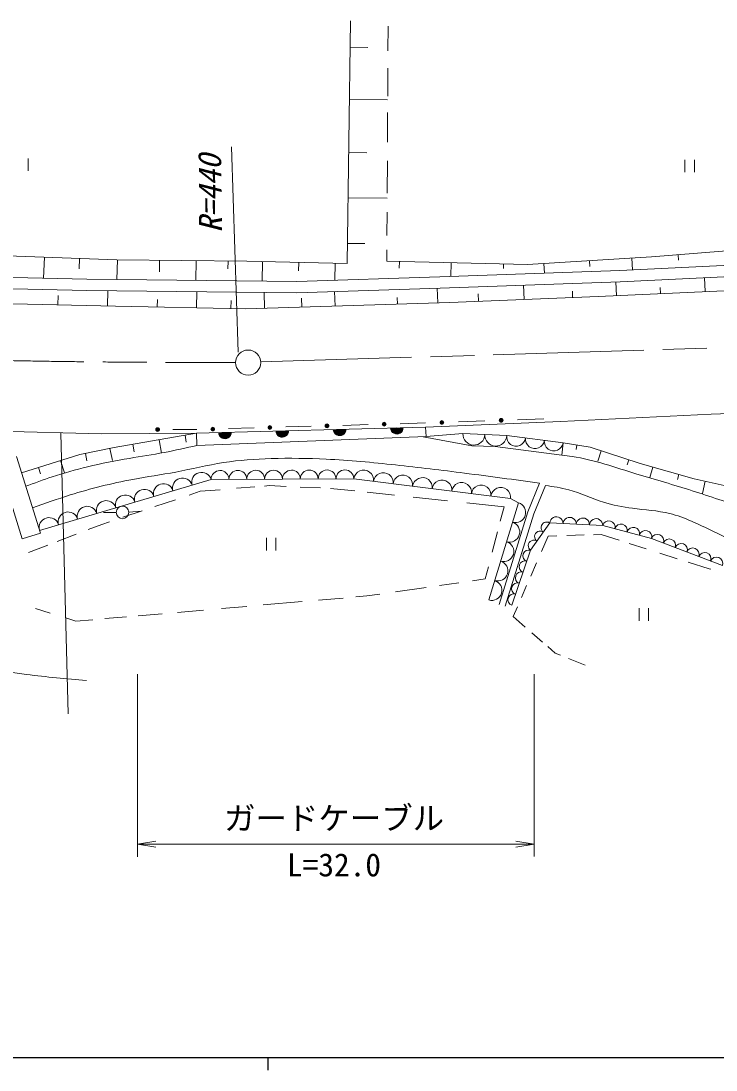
# Model space of a CAD drawing. Units: millimetres, scale not verified. Extents: x 40000 to 680000, y 20000 to 380000.
# Drawn here: x 248351 to 303649, y 204000 to 287429 of the extents above; entities that cross this region are included whole.
import ezdxf
from ezdxf.enums import TextEntityAlignment as Align

# ---------------------------------------------------------------- set-up
doc = ezdxf.new("R2010")
doc.units = ezdxf.units.MM
doc.header["$LTSCALE"] = 1000
doc.linetypes.add('CHAIN', pattern=[18.5, 12, -1.5, 3.5, -1.5])
for name, color, linetype, lineweight in [('M-BGD', 7, 'Continuous', 13), ('M-BMK', 2, 'CHAIN', 13), ('M-BMK-SRVR', 3, 'Continuous', 13), ('M-STR-HTXT', 7, 'Continuous', 13), ('M-TTL-BAND', 7, 'Continuous', 25), ('M-TTL-TXT', 7, 'Continuous', 13)]:
    doc.layers.add(name, color=color, linetype=linetype, lineweight=lineweight)
doc.styles.add('ＭＳ ゴシック', font='')
doc.styles.get('ＭＳ ゴシック').set_extended_font_data('MS Gothic')

# ---------------------------------------------------------------- blocks, each defined once
blk = doc.blocks.new('open_arrow')
at = {"color": 0, "linetype": 'Continuous', "lineweight": -2}
blk.add_lwpolyline([(7.5, 1.25), (0, 0), (7.5, -1.25)], dxfattribs=at)

msp = doc.modelspace()

# ---------------------------------------------------------------- linework, layer by layer
at = {"layer": 'M-BGD'}
for p, q in [((274304, 268146), (274557, 287429)), ((277544, 285048), (277554, 287024)), ((275946, 285329), (274530, 285347)), ((277526, 281462), (277537, 283670)), ((277524, 281171), (274475, 281211)), ((277507, 277784), (277519, 280152)), ((248912, 276504), (248913, 275504)), ((275874, 276942), (274420, 276961)), ((277487, 273739), (277500, 276313)), ((301175, 275398), (301175, 276398)), ((301925, 276399), (301925, 275399)), ((277485, 273335), (274372, 273376)), ((277469, 270359), (277479, 272221)), ((275709, 269726), (274325, 269744)), ((309284, 269524), (298515, 268661)), ((246016, 268789), (255987, 268443)), ((250152, 266971), (250210, 268644)), ((277459, 268328), (277464, 269233)), ((298515, 268661), (288657, 268066)), ((300666, 268412), (300632, 268830)), ((252983, 267716), (253012, 268546)), ((255972, 266874), (256027, 268442)), ((255987, 268443), (266309, 268317)), ((259361, 267480), (259372, 268402)), ((262269, 266803), (262288, 268366)), ((264821, 267722), (264829, 268335)), ((266309, 268317), (274304, 268146)), ((267530, 266744), (267563, 268290)), ((270442, 267566), (270456, 268228)), ((273312, 266809), (273341, 268166)), ((288657, 268066), (277459, 268328)), ((278453, 267769), (278466, 268304)), ((282557, 267106), (282582, 268208)), ((286738, 267735), (286746, 268111)), ((289998, 267376), (289952, 268144)), ((293597, 267906), (293570, 268362)), ((295987, 267594), (305337, 268033)), ((296994, 267641), (296938, 268566)), ((244196, 267093), (253593, 266901)), ((270296, 266713), (281674, 267073)), ((281674, 267073), (295987, 267594)), ((296024, 266694), (305373, 267133)), ((302722, 267009), (302773, 265905)), ((244151, 266193), (253579, 266001)), ((253593, 266901), (270296, 266713)), ((270305, 265813), (281705, 266174)), ((281472, 266167), (281508, 265019)), ((281705, 266174), (296024, 266694)), ((288344, 266415), (288389, 265284)), ((295674, 266682), (295724, 265583)), ((299203, 266236), (299226, 265743)), ((251310, 265602), (251292, 264847)), ((253579, 266001), (270305, 265813)), ((255257, 265982), (255228, 264752)), ((262354, 265902), (262328, 264611)), ((267693, 265842), (267733, 264582)), ((270682, 265374), (270704, 264676)), ((273308, 265908), (273344, 264760)), ((278290, 265430), (278306, 264918)), ((282483, 265050), (294277, 265517)), ((284731, 265726), (284754, 265140)), ((292218, 265939), (292238, 265437)), ((294277, 265517), (306024, 266053)), ((242795, 265052), (255879, 264737)), ((255879, 264737), (266244, 264535)), ((259203, 265288), (259191, 264672)), ((265062, 265211), (265049, 264558)), ((266244, 264535), (282483, 265050)), ((291290, 255575), (303252, 256165)), ((303252, 256165), (317982, 256696)), ((275986, 255329), (273965, 255270)), ((280532, 255460), (278511, 255401)), ((280536, 255138), (291290, 255575)), ((285246, 255621), (283151, 255549)), ((289961, 255782), (287865, 255710)), ((243709, 254866), (254778, 254606)), ((251527, 254656), (252093, 232326)), ((254778, 254606), (262305, 254641)), ((255761, 253509), (262305, 254641)), ((262347, 254935), (260428, 254934)), ((261497, 253929), (261401, 254484)), ((280536, 255138), (262305, 254641)), ((262305, 254641), (262355, 253668)), ((266893, 255066), (264873, 255008)), ((271439, 255197), (269419, 255139)), ((280600, 254377), (280536, 255138)), ((280600, 254377), (283516, 254610)), ((283516, 254610), (286993, 254450)), ((257366, 253157), (257260, 253768)), ((259531, 253059), (259347, 254129)), ((262355, 253668), (280600, 254377)), ((284209, 253653), (280353, 254357)), ((286065, 253580), (284209, 253653)), ((286993, 254450), (291487, 253892)), ((291487, 253892), (291385, 252896)), ((291487, 253892), (293631, 253528)), ((292526, 253357), (292585, 253706)), ((248389, 251491), (253037, 252939)), ((253037, 252939), (255761, 253509)), ((253598, 252443), (253475, 253031)), ((255630, 252462), (255425, 253439)), ((291385, 252896), (286065, 253580)), ((293631, 253528), (297610, 252225)), ((294255, 252423), (294521, 253237)), ((248443, 246237), (246545, 252376)), ((247982, 252785), (249896, 246695)), ((251810, 251487), (251506, 252462)), ((296579, 252141), (296704, 252522)), ((297610, 252225), (301908, 251018)), ((249900, 251417), (249745, 251914)), ((298393, 251121), (298623, 251941)), ((300575, 250952), (300690, 251360)), ((263479, 250968), (249826, 246916)), ((274834, 251019), (263479, 250968)), ((266949, 250381), (265491, 250261)), ((268097, 250476), (267725, 250445)), ((269451, 250414), (268097, 250476)), ((272181, 250290), (270556, 250364)), ((287302, 249444), (274834, 251019)), ((288686, 248396), (289612, 250677)), ((289158, 248227), (290076, 250489)), ((301908, 251018), (306206, 250065)), ((302560, 249848), (302776, 250825)), ((262618, 250023), (261723, 249722)), ((264189, 250153), (262618, 250023)), ((274913, 250049), (272976, 250254)), ((278063, 249717), (275904, 249945)), ((282276, 249273), (279557, 249560)), ((260633, 249357), (258993, 248807)), ((286787, 248797), (283818, 249110)), ((285570, 241382), (287935, 249108)), ((286486, 247646), (286787, 248797)), ((287935, 249108), (287302, 249444)), ((255924, 248341), (254924, 248340)), ((257991, 248470), (256457, 247956)), ((256924, 248371), (257924, 248442)), ((286385, 241027), (288686, 248396)), ((286862, 240878), (289158, 248227)), ((254777, 247392), (253704, 246980)), ((255386, 247596), (254777, 247392)), ((288898, 245331), (290422, 247504)), ((290422, 247504), (294631, 247298)), ((294631, 247298), (298524, 246277)), ((249896, 246695), (248443, 246237)), ((252739, 246609), (251234, 246031)), ((267884, 245323), (267884, 246323)), ((268634, 246323), (268634, 245323)), ((285845, 245189), (286266, 246800)), ((289761, 245247), (290292, 246470)), ((290292, 246470), (290984, 246489)), ((291777, 246511), (293168, 246550)), ((293898, 246570), (294507, 246587)), ((294507, 246587), (295936, 246134)), ((298524, 246277), (304152, 244112)), ((250489, 245745), (248937, 245149)), ((287400, 240963), (288898, 245331)), ((296749, 245876), (298103, 245446)), ((299182, 245104), (300564, 244666)), ((285289, 243055), (285540, 244019)), ((288908, 243280), (289363, 244329)), ((301423, 244393), (303090, 243864)), ((303090, 243864), (303224, 243820)), ((284266, 242908), (285289, 243055)), ((278140, 242026), (280586, 242378)), ((281649, 242531), (283174, 242750)), ((288165, 241567), (288582, 242527)), ((267625, 240986), (270713, 241253)), ((272035, 241367), (273989, 241536)), ((274998, 241623), (275870, 241699)), ((275870, 241699), (276908, 241848)), ((249506, 240707), (250683, 240336)), ((257672, 240126), (259584, 240291)), ((260797, 240396), (262871, 240575)), ((264310, 240700), (266331, 240874)), ((287511, 240061), (287852, 240846)), ((297536, 239734), (297536, 240734)), ((298286, 240735), (298286, 239735)), ((251909, 239951), (252717, 239698)), ((252717, 239698), (254080, 239815)), ((255027, 239897), (256758, 240047)), ((288468, 239231), (287511, 240061)), ((289850, 238032), (289005, 238765)), ((290850, 237164), (290255, 237680)), ((291273, 236992), (290850, 237164)), ((293235, 236192), (291920, 236728))]:
    msp.add_line(p, q, dxfattribs=at)
for centre, radius in [((272702, 255234), 150), ((272702, 255234), 100), ((277248, 255365), 150), ((277248, 255365), 100), ((277248, 255365), 50), ((281841, 255504), 150), ((281841, 255504), 100), ((281841, 255504), 50), ((286556, 255665), 150), ((286556, 255665), 100), ((286556, 255665), 50), ((259228, 254933), 150), ((259228, 254933), 100), ((259228, 254933), 50), ((263610, 254971), 150), ((263610, 254971), 100), ((263610, 254971), 50), ((268156, 255103), 150), ((268156, 255103), 100), ((268156, 255103), 50), ((272702, 255234), 50), ((256428, 248344), 500)]:
    msp.add_circle(centre, radius, dxfattribs=at)
for centre, radius, start, end in [((264584, 254703), 500, 181.56327, 1.56327), ((264584, 254703), 500, 181.56327, 1.56327), ((264584, 254703), 450, 181.56327, 1.56327), ((264584, 254703), 400, 181.56327, 1.56327), ((264584, 254703), 350, 181.56327, 1.56327), ((264584, 254703), 300, 181.56327, 1.56327), ((264584, 254703), 250, 181.56327, 1.56327), ((264584, 254703), 200, 181.56327, 1.56327), ((264584, 254703), 150, 181.56327, 1.56327), ((264584, 254703), 100, 181.56327, 1.56327), ((264584, 254703), 50, 181.56327, 1.56327), ((269142, 254827), 500, 181.56327, 1.56327), ((269142, 254827), 500, 181.56327, 1.56327), ((269142, 254827), 450, 181.56327, 1.56327), ((269142, 254827), 400, 181.56327, 1.56327), ((269142, 254827), 350, 181.56327, 1.56327), ((269142, 254827), 300, 181.56327, 1.56327), ((269142, 254827), 250, 181.56327, 1.56327), ((269142, 254827), 200, 181.56327, 1.56327), ((269142, 254827), 150, 181.56327, 1.56327), ((269142, 254827), 100, 181.56327, 1.56327), ((269142, 254827), 50, 181.56327, 1.56327), ((273700, 254951), 500, 181.56327, 1.56327), ((273700, 254951), 500, 181.56327, 1.56327), ((273700, 254951), 450, 181.56327, 1.56327), ((273700, 254951), 400, 181.56327, 1.56327), ((273700, 254951), 350, 181.56327, 1.56327), ((273700, 254951), 300, 181.56327, 1.56327), ((273700, 254951), 250, 181.56327, 1.56327), ((273700, 254951), 200, 181.56327, 1.56327), ((273700, 254951), 150, 181.56327, 1.56327), ((273700, 254951), 100, 181.56327, 1.56327), ((273700, 254951), 50, 181.56327, 1.56327), ((278258, 255076), 500, 181.56327, 1.56327), ((278258, 255076), 500, 181.56327, 1.56327), ((278258, 255076), 450, 181.56327, 1.56327), ((278258, 255076), 400, 181.56327, 1.56327), ((278258, 255076), 350, 181.56327, 1.56327), ((278258, 255076), 300, 181.56327, 1.56327), ((278258, 255076), 250, 181.56327, 1.56327), ((278258, 255076), 200, 181.56327, 1.56327), ((278258, 255076), 150, 181.56327, 1.56327), ((278258, 255076), 100, 181.56327, 1.56327), ((278258, 255076), 50, 181.56327, 1.56327), ((284385, 254570), 870, 177.36197, 357.36197), ((286124, 254490), 870, 177.36197, 357.36197), ((287742, 254357), 755, 172.92871, 352.92871), ((289240, 254171), 755, 172.92871, 352.92871), ((290738, 253985), 755, 172.92871, 352.92871), ((262720, 250743), 791, 16.52924, 196.52924), ((264188, 250971), 710, 0.25978, 180.25978), ((265608, 250977), 710, 0.25978, 180.25978), ((267027, 250984), 710, 0.25978, 180.25978), ((268446, 250990), 710, 0.25978, 180.25978), ((269866, 250997), 710, 0.25978, 180.25978), ((271285, 251003), 710, 0.25978, 180.25978), ((272705, 251010), 710, 0.25978, 180.25978), ((274124, 251016), 710, 0.25978, 180.25978), ((275613, 250921), 786, 352.79857, 172.79857), ((277172, 250724), 786, 352.79857, 172.79857), ((278730, 250527), 786, 352.79857, 172.79857), ((259686, 249842), 791, 16.52924, 196.52924), ((261203, 250292), 791, 16.52924, 196.52924), ((280289, 250330), 786, 352.79857, 172.79857), ((281847, 250133), 786, 352.79857, 172.79857), ((283406, 249936), 786, 352.79857, 172.79857), ((284964, 249739), 786, 352.79857, 172.79857), ((286523, 249542), 786, 352.79857, 172.79857), ((256653, 248942), 791, 16.52924, 196.52924), ((258169, 249392), 791, 16.52924, 196.52924), ((253619, 248042), 791, 16.52924, 196.52924), ((255136, 248492), 791, 16.52924, 196.52924), ((287698, 248335), 808, 252.984, 72.984), ((250585, 247141), 791, 16.52924, 196.52924), ((252102, 247591), 791, 16.52924, 196.52924), ((290948, 247478), 527, 357.20961, 177.20961), ((292000, 247427), 527, 357.20961, 177.20961), ((293053, 247375), 527, 357.20961, 177.20961), ((294105, 247324), 527, 357.20961, 177.20961), ((287226, 246790), 808, 252.984, 72.984), ((290168, 247142), 442, 54.95226, 234.95226), ((295118, 247171), 503, 345.30471, 165.30471), ((296091, 246916), 503, 345.30471, 165.30471), ((297064, 246660), 503, 345.30471, 165.30471), ((289152, 245693), 442, 54.95226, 234.95226), ((289660, 246417), 442, 54.95226, 234.95226), ((298038, 246405), 503, 345.30471, 165.30471), ((298993, 246097), 502, 338.95564, 158.95564), ((299931, 245736), 502, 338.95564, 158.95564), ((286753, 245245), 808, 252.984, 72.984), ((288749, 244895), 462, 71.06914, 251.06914), ((300869, 245375), 502, 338.95564, 158.95564), ((301807, 245014), 502, 338.95564, 158.95564), ((286280, 243699), 808, 252.984, 72.984), ((288449, 244021), 462, 71.06914, 251.06914), ((302745, 244653), 502, 338.95564, 158.95564), ((303683, 244292), 502, 338.95564, 158.95564), ((285807, 242154), 808, 252.984, 72.984), ((288149, 243147), 462, 71.06914, 251.06914), ((287850, 242274), 462, 71.06914, 251.06914), ((287550, 241400), 462, 71.06914, 251.06914)]:
    msp.add_arc(centre, radius, start, end, dxfattribs=at)
for points, knots in [([(327942, 255758), (326943, 255537), (325944, 255317), (324939, 255104), (323737, 254850), (322527, 254607), (321370, 254210), (319950, 253722), (318609, 253001), (317286, 252286), (316189, 251692), (315104, 251102), (314150, 250238), (313666, 249798), (313214, 249288), (312644, 249074), (312158, 248891), (311587, 248922), (311031, 248914), (310024, 248899), (309071, 248754), (308097, 248727), (307403, 248709), (306698, 248750), (306008, 248858), (304548, 249088), (303157, 249616), (301750, 250072), (300295, 250545), (298823, 250939), (297361, 251392), (295656, 251920), (293964, 252528), (292204, 252791), (291932, 252831), (291659, 252864), (291385, 252896)], [0, 0, 0, 0, 1, 1, 1, 2, 2, 2, 3, 3, 3, 4, 4, 4, 5, 5, 5, 6, 6, 6, 7, 7, 7, 8, 8, 8, 9, 9, 9, 10, 10, 10, 11, 11, 11, 12, 12, 12, 12]), ([(290076, 250489), (290699, 250396), (291322, 250303), (291926, 250139), (292865, 249884), (293756, 249456), (294687, 249162), (295436, 248926), (296210, 248776), (296993, 248674), (297989, 248545), (298998, 248493), (299963, 248257), (301153, 247965), (302276, 247392), (303388, 246861), (304441, 246358), (305485, 245891), (306534, 245325), (307125, 245006), (307718, 244656), (308351, 244557), (308879, 244475), (309435, 244568), (309994, 244558), (310588, 244547), (311185, 244420), (311741, 244524), (312312, 244631), (312838, 244982), (313347, 245329), (314235, 245933), (315070, 246526), (315897, 247147), (316904, 247902), (317901, 248700), (318901, 249490), (319604, 250045), (320309, 250596), (321067, 251063), (321907, 251582), (322813, 251997), (323721, 252392), (324541, 252750), (325364, 253091), (326202, 253407), (327069, 253734), (327953, 254032), (328857, 254212), (330452, 254529), (332108, 254476), (333749, 254424), (335237, 254378), (336711, 254333), (338186, 254217), (339320, 254128), (340455, 253998), (341576, 253800), (342950, 253556), (344305, 253211), (345664, 252893), (346922, 252599), (348185, 252329), (349439, 252022), (351151, 251602), (352846, 251115), (354541, 250627)], [0, 0, 0, 0, 1, 1, 1, 2, 2, 2, 3, 3, 3, 4, 4, 4, 5, 5, 5, 6, 6, 6, 7, 7, 7, 8, 8, 8, 9, 9, 9, 10, 10, 10, 11, 11, 11, 12, 12, 12, 13, 13, 13, 14, 14, 14, 15, 15, 15, 16, 16, 16, 17, 17, 17, 18, 18, 18, 19, 19, 19, 20, 20, 20, 21, 21, 21, 22, 22, 22, 22]), ([(262355, 253668), (261486, 253473), (260618, 253278), (259744, 253113), (258830, 252941), (257911, 252801), (256994, 252645), (255870, 252453), (254749, 252236), (253640, 251969), (252696, 251741), (251761, 251476), (250839, 251172), (250129, 250937), (249427, 250679), (248725, 250421)], [0, 0, 0, 0, 1, 1, 1, 2, 2, 2, 3, 3, 3, 4, 4, 4, 5, 5, 5, 5]), ([(289612, 250677), (287625, 250946), (285638, 251216), (283649, 251470), (281816, 251704), (279982, 251925), (278145, 252122), (276314, 252318), (274479, 252490), (272640, 252580), (271180, 252651), (269716, 252670), (268252, 252626), (266986, 252588), (265719, 252503), (264470, 252309), (263193, 252110), (261934, 251796), (260663, 251555), (259527, 251339), (258382, 251181), (257245, 250971), (255566, 250662), (253905, 250240), (252275, 249732), (251262, 249416), (250261, 249067), (249260, 248718)], [0, 0, 0, 0, 1, 1, 1, 2, 2, 2, 3, 3, 3, 4, 4, 4, 5, 5, 5, 6, 6, 6, 7, 7, 7, 8, 8, 8, 9, 9, 9, 9]), ([(214101, 235555), (215368, 235940), (216634, 236326), (217917, 236438), (219943, 236615), (222011, 236110), (224081, 235913), (225869, 235742), (227659, 235802), (229424, 236033), (230562, 236182), (231690, 236402), (232829, 236563), (233394, 236643), (233962, 236709), (234531, 236740), (235800, 236810), (237075, 236711), (238347, 236625), (239858, 236522), (241367, 236438), (242868, 236275), (244850, 236059), (246818, 235706), (248798, 235456), (250378, 235257), (251966, 235123), (253554, 234989)], [0, 0, 0, 0, 1, 1, 1, 2, 2, 2, 3, 3, 3, 4, 4, 4, 5, 5, 5, 6, 6, 6, 7, 7, 7, 8, 8, 8, 9, 9, 9, 9])]:
    msp.add_open_spline(points, degree=3, knots=knots, dxfattribs=at)
at = {"layer": 'M-BMK'}
msp.add_line((267430, 260322), (365326, 263293), dxfattribs=at)
msp.add_open_spline([(167947, 269223), (169730, 268861), (171513, 268498), (173300, 268154), (174724, 267880), (176151, 267617), (177579, 267363), (179008, 267108), (180437, 266863), (181868, 266624), (182885, 266454), (183902, 266287), (184919, 266124), (185937, 265961), (186955, 265801), (187973, 265645), (188992, 265488), (190011, 265335), (191031, 265185), (197312, 264260), (203611, 263456), (209924, 262782), (216461, 262083), (223013, 261523), (229575, 261128), (237429, 260655), (245296, 260419), (253164, 260328), (257250, 260281), (261337, 260273), (265424, 260266)], degree=3, knots=[0, 0, 0, 0, 1, 1, 1, 2, 2, 2, 3, 3, 3, 4, 4, 4, 5, 5, 5, 6, 6, 6, 7, 7, 7, 8, 8, 8, 9, 9, 9, 10, 10, 10, 10], dxfattribs=at)
at = {"layer": 'M-BMK-SRVR'}
msp.add_circle((266425, 260261), 1000, dxfattribs=at)
at = {"layer": 'M-STR-HTXT'}
msp.add_line((265630, 261091), (265100, 277420), dxfattribs=at)
at = {"layer": 'M-TTL-BAND'}
for p, q in [((40000, 205000), (579000, 205000)), ((268000, 205000), (268000, 204000))]:
    msp.add_line(p, q, dxfattribs=at)
at = {"layer": 'M-TTL-TXT'}
for p, q in [((257613, 235469), (257621, 220954)), ((289174, 235486), (289182, 220971)), ((257620, 221954), (289181, 221971))]:
    msp.add_line(p, q, dxfattribs=at)

# ---------------------------------------------------------------- block references
at = {"layer": 'M-TTL-TXT', "xscale": 193, "yscale": 193}
msp.add_blockref('open_arrow', (257620, 221954), dxfattribs=at)
at = {"layer": 'M-TTL-TXT', "xscale": 193, "yscale": 193, "rotation": 180}
msp.add_blockref('open_arrow', (289181, 221971), dxfattribs=at)

# ---------------------------------------------------------------- texts
at = {"layer": 'M-STR-HTXT', "style": 'ＭＳ ゴシック', "oblique": 15}
msp.add_text('R=440', height=1833, rotation=90.734, dxfattribs=at).set_placement((264898, 270600), align=Align.BOTTOM_LEFT)
at = {"layer": 'M-TTL-TXT', "style": 'ＭＳ ゴシック'}
for s, p in [('ガードケーブル', (264513, 222555)), ('L=32.0', (269515, 218848))]:
    msp.add_text(s, height=1833, rotation=0.031, dxfattribs=at).set_placement(p, align=Align.BOTTOM_LEFT)

doc.saveas('drawing.dxf')
